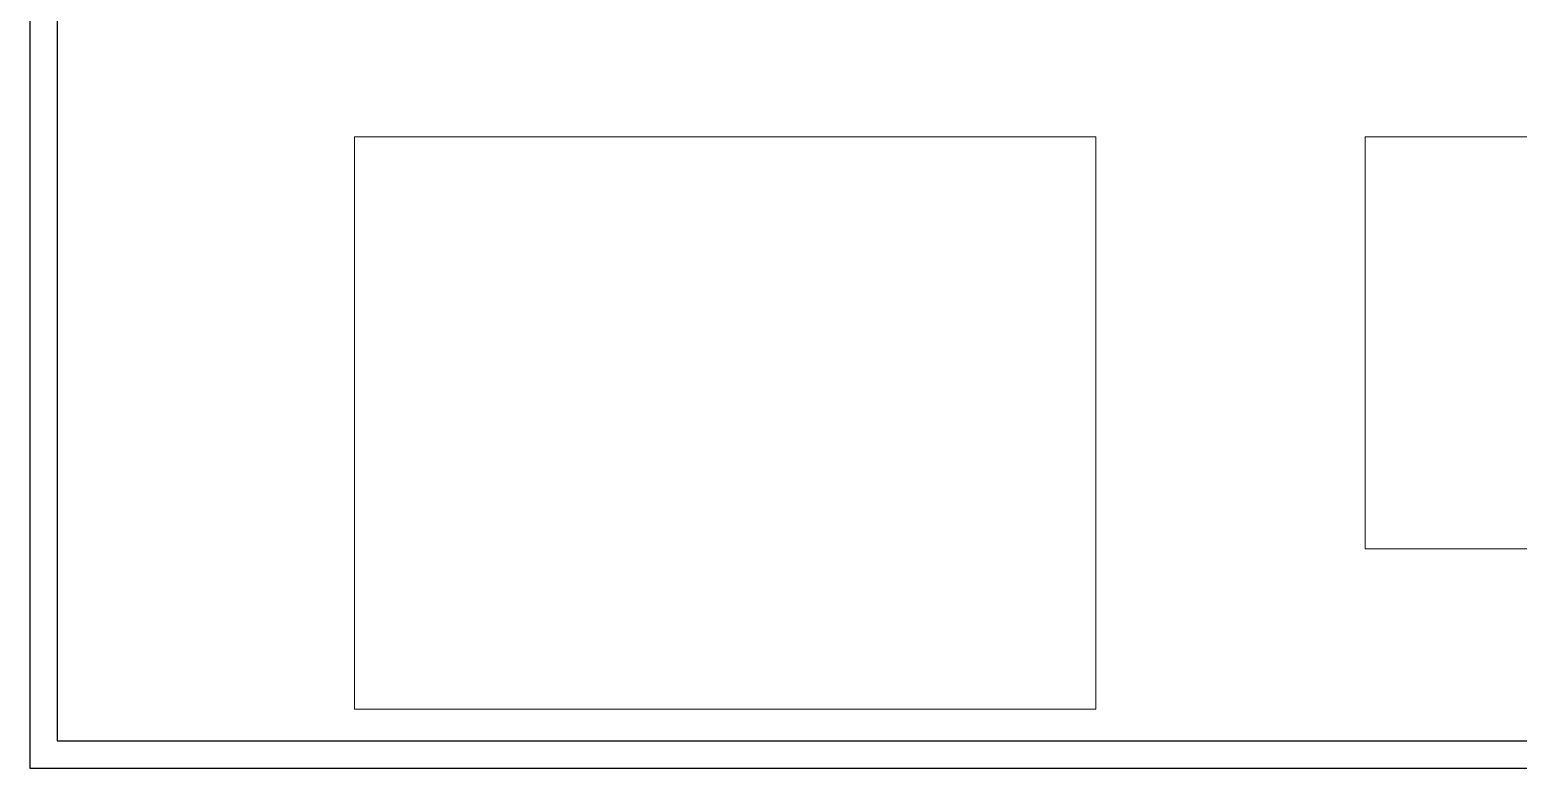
# Model space of a CAD drawing. Header units: inches. Extents: x 0 to 1068, y 0 to 297.
# Drawn here: x 0 to 272.8, y 0 to 135.3 of the extents above; entities that cross this region are included whole.
import ezdxf

# ---------------------------------------------------------------- set-up
doc = ezdxf.new("R2010")
doc.units = ezdxf.units.IN
doc.header["$MEASUREMENT"] = 0
doc.layers.add('OBRAZY', color=7, linetype='Continuous')
doc.layers.add('PODKŁAD', color=7, linetype='Continuous')
picture_1 = doc.add_image_def('image1.jpg', size_in_pixel=(471, 220))
picture_2 = doc.add_image_def('image2.jpg', size_in_pixel=(466, 360))

msp = doc.modelspace()

# ---------------------------------------------------------------- linework, layer by layer
for points in [[(0, 0), (420, 0), (420, 297), (0, 297)], [(0, 0), (420, 0), (420, 297), (0, 297)], [(5, 5), (415, 5), (415, 292), (5, 292)]]:
    msp.add_lwpolyline(points, close=True)

# ---------------------------------------------------------------- pictures from other files: only their frames are drawn
at = {"layer": 'OBRAZY', "lineweight": 18}
image = msp.add_image(picture_2, insert=(59.51, 10.8), size_in_units=(135.83, 104.93), dxfattribs=at)
image.dxf.flags = 7
at = {"layer": 'PODKŁAD', "lineweight": 18}
image = msp.add_image(picture_1, insert=(244.73, 40.18), size_in_units=(161.76, 75.56), dxfattribs=at)
image.dxf.flags = 7

doc.saveas('drawing.dxf')
